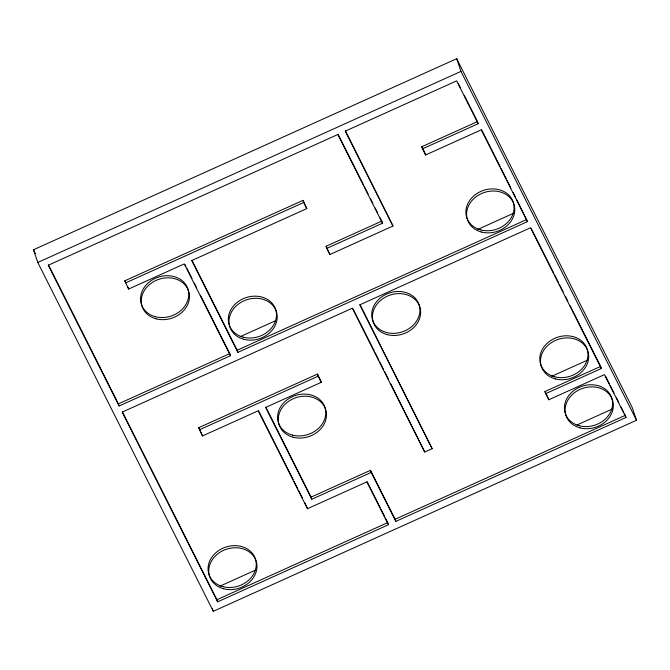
<?xml version="1.0" encoding="UTF-8"?>
<svg xmlns="http://www.w3.org/2000/svg" width="670" height="670" viewBox="0 0 670 670"><rect width="100%" height="100%" fill="white"/><g stroke="black" fill="none" stroke-linecap="round" stroke-linejoin="round"><path stroke-width="1" d="M33.5 249.751L456.697 58.692L632.22 407.536L636.5 420.249L213.303 611.308L37.78 262.464L33.5 249.751L35.376 253.486M37.78 262.464L460.968 71.405L456.697 58.692M345.486 130.893L392.989 226.016L329.883 254.508L326.801 248.386L382.486 223.244L337.831 134.502L48.282 265.228L119.109 405.995L230.472 355.711L184.284 263.913L128.598 289.055L124.804 280.814L302.991 200.364L306.785 208.605L191.704 260.563L237.9 352.361L527.457 221.636L516.478 199.116M527.457 221.636L481.261 129.838L425.576 154.971L422.502 148.857L421.782 146.738L477.467 121.597L464.352 95.517M125.525 282.933L303.711 202.482L302.991 200.364M422.502 148.857L478.179 123.716L477.467 121.597M326.801 248.386L326.089 246.267L381.774 221.125L379.89 217.39M240.287 336.642L275.529 320.729M477.459 229.567L513.656 213.227M119.109 405.995L118.397 403.876L229.76 353.592L230.472 355.711M237.9 352.361L237.188 350.243L526.737 219.517M359.999 304.599L432.142 448.674L424.713 452.024L352.345 308.2L122.191 412.117L217.649 601.836L388.416 524.744L366.859 481.897L307.463 508.714L258.193 410.794L202.508 435.935L198.714 427.695L317.505 374.061L321.298 382.302L265.613 407.444L311.81 499.242L371.205 472.425L370.493 470.306L311.098 497.123L311.81 499.242M199.425 429.813L318.216 376.18L317.505 374.061M551.779 376.264L587.649 360.066M371.205 472.425L395.836 521.386L625.998 417.477L604.441 374.639L548.755 399.781L545.673 393.659L544.961 391.54L600.647 366.398L570.162 305.805M545.673 393.659L601.358 368.517L600.881 367.101M220.053 586.108L255.345 570.178M577.021 424.947L612.204 409.06M217.649 601.836L216.938 599.717L387.704 522.625L385.828 518.898M395.836 521.386L395.124 519.267L625.286 415.358L624.348 413.499M460.968 71.405L636.5 420.249M458.255 83.415L460.6 88.072M481.479 129.57L500.147 166.662M501.076 168.513L506.21 178.714M507.148 180.573L510.875 187.994M513.212 192.625L515.54 197.265M531.226 228.436L553.738 273.176M554.676 275.043L558.437 282.505M559.375 284.365L563.127 291.827M565.472 296.483L567.817 301.148M605.605 376.247L609.348 383.692M610.286 385.56L614.038 393.005M616.383 397.662L618.72 402.318M621.065 406.975L623.41 411.631M478.179 123.716L456.622 80.877L345.259 131.153L392.989 226.016M601.358 368.517L530.531 227.758L359.773 304.85L432.142 448.674M421.782 146.738L424.428 151.981M544.961 391.54L547.608 396.782M338.065 134.251L363.442 184.694M364.38 186.561L368.14 194.04M370.493 198.705L372.847 203.379M375.192 208.052L377.545 212.717M326.089 246.267L329.883 254.508M303.711 202.482L306.785 208.605M353.04 308.887L374.187 350.913M375.133 352.78L378.885 360.251M379.831 362.118L383.592 369.589M384.53 371.456L388.29 378.927M390.635 383.6L424.713 452.024M370.493 470.306L395.124 519.267M318.216 376.18L321.298 382.302M367.085 481.646L380.2 507.718M381.138 509.585L384.89 517.031M191.93 260.295L237.188 350.243M265.839 407.176L311.098 497.123M184.97 264.575L185.9 266.434M186.838 268.285L191.972 278.486M194.3 283.125L196.637 287.757M200.364 295.177L229.299 352.671M258.419 410.543L293.142 479.553M294.08 481.42L297.832 488.882M298.77 490.742L302.522 498.204M304.875 502.869L307.463 508.714M124.804 280.814L125.684 282.564M198.714 427.695L202.508 435.935M48.508 264.977L118.397 403.876M122.417 411.866L216.938 599.717M625.286 415.358L625.998 417.477M548.043 397.662L548.755 399.781M424.864 152.852L425.576 154.971M381.774 221.125L382.486 223.244M387.704 522.625L388.173 524.032M127.886 286.936L128.598 289.055M212.323 608.377L213.303 611.308M580.019 427.879A24.488 20.494 -18.6 0 0 613.134 402.829A24.488 20.494 -18.6 0 0 574.542 392.654A24.488 20.494 -18.6 0 0 580.019 427.879M555.38 378.918A24.488 20.494 -18.6 0 0 588.503 353.869A24.488 20.494 -18.6 0 0 549.911 343.693A24.488 20.494 -18.6 0 0 555.38 378.918M481.47 232.038A24.488 20.494 -18.6 0 0 514.594 206.988A24.488 20.494 -18.6 0 0 476.002 196.812A24.488 20.494 -18.6 0 0 481.47 232.038M156.143 318.836A24.488 20.494 -18.6 0 0 189.267 293.778A24.488 20.494 -18.6 0 0 150.675 283.611A24.488 20.494 -18.6 0 0 156.143 318.836M243.888 339.305A24.488 20.494 -18.6 0 0 277.012 314.247A24.488 20.494 -18.6 0 0 238.419 304.079A24.488 20.494 -18.6 0 0 243.888 339.305M387.319 334.632A24.488 20.494 -18.6 0 0 420.442 309.582A24.488 20.494 -18.6 0 0 381.85 299.406A24.488 20.494 -18.6 0 0 387.319 334.632M293.159 437.225A24.488 20.494 -18.6 0 0 326.282 412.167A24.488 20.494 -18.6 0 0 287.69 402A24.488 20.494 -18.6 0 0 293.159 437.225M223.638 588.779A24.488 20.494 -18.6 0 0 256.761 563.721A24.488 20.494 -18.6 0 0 218.169 553.554A24.488 20.494 -18.6 0 0 223.638 588.779M386.607 332.513A24.488 20.494 -18.6 0 0 419.73 307.463A24.488 20.494 -18.6 0 0 381.13 297.287A24.488 20.494 -18.6 0 0 386.607 332.513M292.447 435.106A24.488 20.494 -18.6 0 0 325.57 410.048A24.488 20.494 -18.6 0 0 286.978 399.881A24.488 20.494 -18.6 0 0 292.447 435.106M554.668 376.808A24.488 20.494 -18.6 0 0 587.791 351.75A24.488 20.494 -18.6 0 0 549.199 341.583A24.488 20.494 -18.6 0 0 554.668 376.808M579.299 425.768A24.488 20.494 -18.6 0 0 612.422 400.71A24.488 20.494 -18.6 0 0 573.83 390.543A24.488 20.494 -18.6 0 0 579.299 425.768M222.926 586.66A24.488 20.494 -18.6 0 0 256.049 561.602A24.488 20.494 -18.6 0 0 217.457 551.435A24.488 20.494 -18.6 0 0 222.926 586.66M155.432 316.717A24.488 20.494 -18.6 0 0 188.555 291.659A24.488 20.494 -18.6 0 0 149.963 281.492A24.488 20.494 -18.6 0 0 155.432 316.717M243.177 337.186A24.488 20.494 -18.6 0 0 276.3 312.128A24.488 20.494 -18.6 0 0 237.708 301.961A24.488 20.494 -18.6 0 0 243.177 337.186M480.758 229.919A24.488 20.494 -18.6 0 0 513.882 204.869A24.488 20.494 -18.6 0 0 475.29 194.694A24.488 20.494 -18.6 0 0 480.758 229.919"/></g></svg>
